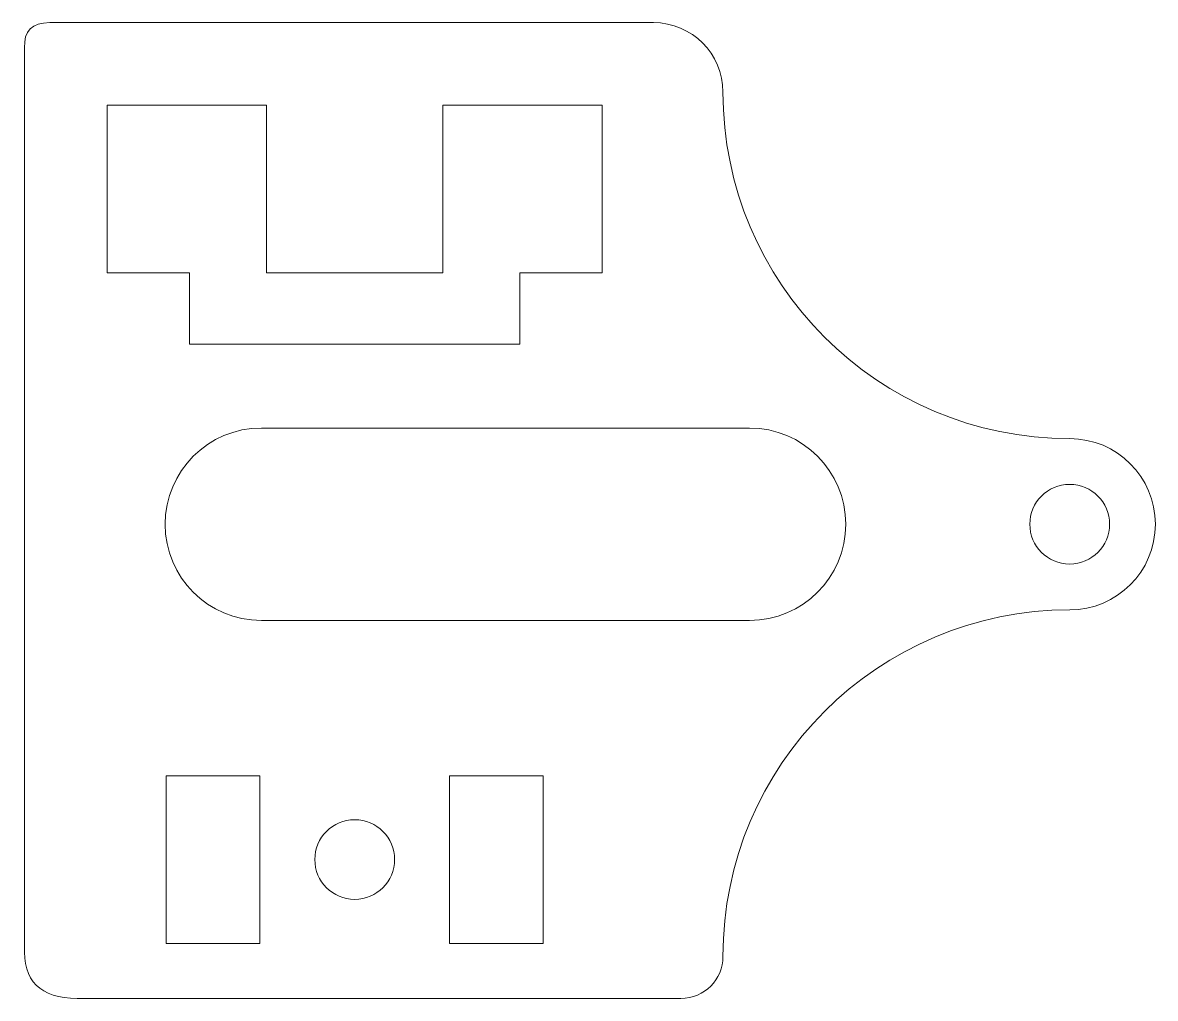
# Model space of a CAD drawing. Header units: millimetres. Extents: x 387.5 to 428.7, y 527.4 to 562.9.
import ezdxf

# ---------------------------------------------------------------- set-up
doc = ezdxf.new("R2010")
doc.units = ezdxf.units.MM

msp = doc.modelspace()

# ---------------------------------------------------------------- linework, layer by layer
at = {"color": 7, "linetype": 'Continuous', "lineweight": 15}
for p, q in [((410.425, 562.889), (388.473, 562.889)), ((387.555, 561.972), (387.555, 529.305)), ((396.355, 559.889), (390.555, 559.889)), ((390.555, 559.889), (390.555, 553.789)), ((396.355, 553.789), (396.355, 559.889)), ((408.563, 559.889), (402.763, 559.889)), ((402.763, 559.889), (402.763, 553.789)), ((408.563, 553.789), (408.563, 559.889)), ((390.555, 553.789), (393.551, 553.789)), ((393.551, 553.789), (393.551, 551.189)), ((402.763, 553.789), (396.355, 553.789)), ((405.567, 551.189), (405.567, 553.789)), ((405.567, 553.789), (408.563, 553.789)), ((393.551, 551.189), (405.567, 551.189)), ((413.916, 548.139), (396.166, 548.139)), ((396.166, 541.139), (413.916, 541.139)), ((392.709, 535.489), (392.709, 529.389)), ((396.109, 535.489), (392.709, 535.489)), ((396.109, 529.389), (396.109, 535.489)), ((406.409, 535.489), (403.009, 535.489)), ((403.009, 535.489), (403.009, 529.389)), ((406.409, 529.389), (406.409, 535.489)), ((392.709, 529.389), (396.109, 529.389)), ((403.009, 529.389), (406.409, 529.389)), ((389.473, 527.389), (411.425, 527.389))]:
    msp.add_line(p, q, dxfattribs=at)
for centre in [(425.559, 544.639), (399.559, 532.439)]:
    msp.add_circle(centre, 1.45, dxfattribs=at)
for centre, radius, start, end in [((410.425, 560.362), 2.527, 360, 90), ((425.559, 560.362), 12.608, 180, 270), ((396.166, 544.639), 3.5, 90, 270), ((413.916, 544.639), 3.5, 270, 90), ((425.559, 544.639), 3.116, 270, 90), ((425.559, 528.916), 12.608, 90, 180), ((411.425, 528.916), 1.527, 270, 360)]:
    msp.add_arc(centre, radius, start, end, dxfattribs=at)
for points in [[(388.473, 562.889), (387.827, 562.889), (387.521, 562.583), (387.555, 561.972)], [(387.555, 529.305), (387.485, 528.028), (388.124, 527.389), (389.473, 527.389)]]:
    msp.add_open_spline(points, degree=3, dxfattribs=at)

doc.saveas('drawing.dxf')
